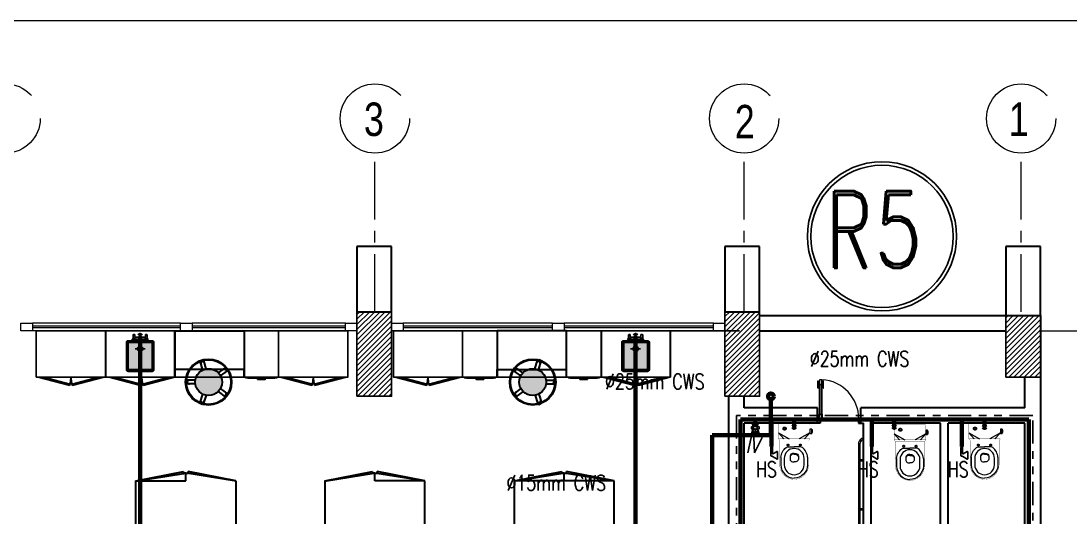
# Model space of a CAD drawing. Extents: x 800 to 995, y 398 to 804.
# Drawn here: x 902 to 915.63, y 761.91 to 768.36 of the extents above; entities that cross this region are included whole.
import ezdxf

# ---------------------------------------------------------------- set-up
doc = ezdxf.new("R2010")
doc.units = 0
doc.header["$MEASUREMENT"] = 0
for name, pattern in [('ACAD_ISO02W100', [15, 12, -3]), ('CENTERX2', [4, 2.5, -0.5, 0.5, -0.5]), ('DASHED', [19.05, 12.7, -6.35]), ('DASHED2', [0.375, 0.25, -0.125]), ('PHANTOM-Z', [12.75, 6, -1.35, 1.35, -1.35, 1.35, -1.35])]:
    doc.linetypes.add(name, pattern=pattern)
doc.layers.get('0').update_dxf_attribs({"color": 252, "linetype": 'CONTINUOUS', "lineweight": 30})
for name, color, linetype in [('-FUR', 252, 'CONTINUOUS'), ('P-H-WATER', 12, 'PHANTOM-Z'), ('PLUM', 2, 'CONTINUOUS'), ('SAN', 2, 'CONTINUOUS')]:
    doc.layers.add(name, color=color, linetype=linetype)
for name, color, linetype, lineweight in [('axis', 1, 'CENTERX2', 5), ('Column', 6, 'CONTINUOUS', 25), ('DOOR', 30, 'CONTINUOUS', 9), ('elev', 90, 'CONTINUOUS', 9), ('Furn', 183, 'CONTINUOUS', 9), ('hatch', 252, 'CONTINUOUS', 9), ('P-C-WATER', 5, 'CONTINUOUS', 70), ('P-TEXT', 1, 'CONTINUOUS', 25), ('txt in circle', 11, 'CONTINUOUS', 13), ('UG-BORDER', 20, 'CONTINUOUS', 80), ('Wall', 252, 'CONTINUOUS', 30), ('WINDOW', 252, 'CONTINUOUS', 5)]:
    doc.layers.add(name, color=color, linetype=linetype, lineweight=lineweight)
doc.styles.add('ROMANC', font='romand.shx')
doc.styles.add('ROMANS', font='italic8.shx')
doc.styles.add('SOSA2', font='SOSA.shx', dxfattribs={"width": 0.8})

# ---------------------------------------------------------------- blocks, each defined once
blk = doc.blocks.new('MP-GF-TOILET LAYOUT-WATER$0$wt_BPH00')
at = {"layer": 'PLUM'}
blk.add_lwpolyline([(0, -0.27), (0, -2.29, -1), (-0.45, -2.29), (-0.45, -0.7, 0.57735), (-0.58, -0.62), (-1.66, -1.24, -0.57735), (-1.8, -1.16), (-1.8, 0.62, -0.57735), (-1.66, 0.7), (-0.47, 0.01, 0.131652), (-0.43, 0), (-0.27, 0, -0.414214)], format="xyb", close=True, dxfattribs=at)
blk = doc.blocks.new('YY5Y5')
at = {"layer": 'SAN', "color": 1}
for p, q in [((433.8, 542), (433.8, 538.6)), ((435.7, 542.4), (434.2, 542.4)), ((435.7, 540.6), (435.7, 542.4)), ((447.2, 542.4), (447.2, 540.6)), ((448.7, 542.4), (447.2, 542.4)), ((449.1, 538.6), (449.1, 542)), ((434.2, 537.6), (433.7, 538)), ((434.2, 536.1), (433.7, 535.7)), ((435.6, 537.6), (436, 538)), ((435.6, 536.1), (436, 535.7)), ((446.2, 539.6), (436.7, 539.6)), ((436.7, 537.6), (438.2, 537.6)), ((440.5, 535.4), (440.5, 528.7)), ((442.4, 528.7), (442.4, 535.4)), ((443, 539.6), (446.2, 539.6)), ((444.7, 537.6), (446.2, 537.6)), ((447.3, 537.6), (446.9, 538)), ((447.3, 536.1), (446.9, 535.7)), ((448.7, 537.6), (449.2, 538)), ((448.7, 536.1), (449.2, 535.7)), ((440.9, 528.4), (442, 528.4))]:
    blk.add_line(p, q, dxfattribs=at)
at = {"layer": 'SAN', "color": 1, "linetype": 'Continuous'}
blk.add_line((439.2, 539.6), (439.9, 539.6), dxfattribs=at)
at = {"layer": 'SAN', "color": 2, "linetype": 'DASHED'}
for points in [[(441.4, 532.4), (441.4, 521.6)], [(436.1, 527), (446.8, 527)]]:
    blk.add_lwpolyline(points, dxfattribs=at)
at = {"layer": 'SAN', "color": 1}
for centre, radius in [((434.9, 536.9), 2), ((434.9, 536.9), 1), ((434.9, 536.9), 0.8), ((448, 536.9), 2), ((448, 536.9), 1), ((448, 536.9), 0.8)]:
    blk.add_circle(centre, radius, dxfattribs=at)
for centre, radius, start, end in [((434.2, 542), 0.375, 90, 180), ((448.7, 542), 0.375, 0, 90), ((436.7, 540.6), 1, 180, 270), ((438.2, 535.4), 2.25, 0, 90), ((441.4, 527), 2.86, 109.4319, 70.5681), ((444.7, 535.4), 2.25, 90, 180), ((446.2, 540.6), 1, 270, 0), ((441.4, 527), 2.08, 117.2765, 62.7235), ((440.9, 528.7), 0.375, 180, 270), ((442, 528.7), 0.375, 270, 360)]:
    blk.add_arc(centre, radius, start, end, dxfattribs=at)
blk = doc.blocks.new('fd')
at = {"layer": '-FUR'}
h = blk.add_hatch(color=254, dxfattribs=at)
h.paths.add_polyline_path([(1322.664, 576.699), (1322.354, 576.699), (1322.354, 577.059), (1322.664, 577.059)], flags=16)
edge = h.paths.add_edge_path()
edge.add_line((1322.664, 576.679), (1322.354, 576.679))
edge.add_arc((1322.354, 576.699), 0.02, 180, 270, ccw=False)
edge.add_line((1322.334, 576.699), (1322.334, 577.059))
edge.add_arc((1322.354, 577.059), 0.02, 90, 180, ccw=False)
edge.add_line((1322.354, 577.079), (1322.664, 577.079))
edge.add_arc((1322.664, 577.059), 0.02, 0, 90, ccw=False)
edge.add_line((1322.684, 577.059), (1322.684, 576.699))
edge.add_arc((1322.664, 576.699), 0.02, -90, 0, ccw=False)
blk.add_hatch(color=253, dxfattribs=at).paths.add_polyline_path([(1322.664, 577.059), (1322.664, 576.699), (1322.354, 576.699), (1322.354, 577.059)])
h = blk.add_hatch(color=251, dxfattribs=at)
h.paths.add_polyline_path([(1322.634, 577.029), (1322.664, 577.059), (1322.664, 576.699), (1322.634, 576.729)])
h.paths.add_polyline_path([(1322.634, 576.729), (1322.664, 576.699), (1322.354, 576.699), (1322.384, 576.729)])
h = blk.add_hatch(color=252, dxfattribs=at)
h.paths.add_polyline_path([(1322.384, 577.029), (1322.354, 577.059), (1322.664, 577.059), (1322.634, 577.029)])
h.paths.add_polyline_path([(1322.384, 576.729), (1322.354, 576.699), (1322.354, 577.059), (1322.384, 577.029)])
for p, q in [((1322.478, 577.206), (1322.06, 577.206)), ((1322.478, 577.206), (1322.96, 577.206)), ((1322.06, 576.606), (1322.51, 576.606)), ((1322.96, 576.606), (1322.51, 576.606))]:
    blk.add_line(p, q, dxfattribs=at)
at = {"layer": '-FUR', "linetype": 'ACAD_ISO02W100'}
for p, q in [((1322.06, 577.206), (1322.51, 577.206)), ((1322.96, 577.206), (1322.51, 577.206)), ((1322.1, 576.606), (1322.513, 576.495)), ((1322.177, 576.606), (1322.518, 576.514)), ((1322.518, 576.514), (1322.513, 576.495)), ((1322.882, 576.606), (1322.541, 576.514)), ((1322.541, 576.514), (1322.546, 576.495)), ((1322.96, 576.606), (1322.546, 576.495))]:
    blk.add_line(p, q, dxfattribs=at)
for centre, start, end in [((1324.045, 576.373), 171.2611, 174.7069), ((1321.014, 576.373), 5.2931, 8.7389)]:
    blk.add_arc(centre, 1.533, start, end, dxfattribs=at)
for p, q in [((1322.06, 577.206), (1322.06, 576.606)), ((1322.96, 577.206), (1322.96, 576.606))]:
    blk.add_line(p, q)
blk.add_lwpolyline([(1322.664, 576.679), (1322.354, 576.679, -0.414214), (1322.334, 576.699), (1322.334, 577.059, -0.414214), (1322.354, 577.079), (1322.664, 577.079, -0.414214), (1322.684, 577.059), (1322.684, 576.699, -0.414214)], format="xyb", close=True)
blk.add_lwpolyline([(1322.664, 576.679), (1322.354, 576.679, -0.414214), (1322.334, 576.699), (1322.334, 577.059, -0.414214), (1322.354, 577.079), (1322.664, 577.079, -0.414214), (1322.684, 577.059), (1322.684, 576.699, -0.414214)], format="xyb", close=True)
blk.add_lwpolyline([(1322.664, 576.699), (1322.354, 576.699), (1322.354, 577.059), (1322.664, 577.059)], close=True)
at = {"extrusion": (0, 0, -1), "xscale": 0.0121000000000322, "yscale": 0.0121000000000322, "zscale": -0.0121}
blk.add_blockref('YY5Y5', (-1327.85, 570.595), dxfattribs=at)
blk = doc.blocks.new('juy')
blk.add_line((1322.96, 577.206), (1322.96, 576.606))
blk.add_blockref('fd', (0, 0))

msp = doc.modelspace()

# ---------------------------------------------------------------- hatches: boundary and pattern name
h = msp.add_hatch(color=256)
h.set_gradient(color1=(132, 132, 132), name='SPHERICAL')
h.paths.add_polyline_path([(904.435, 763.841, -1), (904.435, 763.491, -1)])
h = msp.add_hatch(color=256)
h.set_gradient(color1=(132, 132, 132), name='SPHERICAL')
h.paths.add_polyline_path([(908.648, 763.841, 1), (908.648, 763.491, 1)])
at = {"layer": 'hatch'}
h = msp.add_hatch(dxfattribs=at)
h.set_pattern_fill('ANSI31', color=252, scale=0.015, style=0)
h.set_pattern_definition([(45, (1098.571167, 426.15943), (-0.0336759605, 0.0336759605), [])])
h.paths.add_polyline_path([(906.364, 763.482), (906.814, 763.482), (906.814, 764.582), (906.364, 764.582)])
h = msp.add_hatch(dxfattribs=at)
h.set_pattern_fill('ANSI31', color=252, scale=0.015, style=0)
h.set_pattern_definition([(45, (1093.753867, 426.159463), (-0.0336759605, 0.0336759605), [])])
h.paths.add_polyline_path([(911.147, 763.482), (911.597, 763.482), (911.597, 764.582), (911.147, 764.582)])
h = msp.add_hatch(dxfattribs=at)
h.set_pattern_fill('ANSI31', color=252, scale=0.015, style=0)
h.set_pattern_definition([(45, (1107.003853, 426.10943), (-0.0336759605, 0.0336759605), [])])
h.paths.add_polyline_path([(914.797, 763.732), (915.247, 763.732), (915.247, 764.532), (914.797, 764.532)])

# ---------------------------------------------------------------- linework, layer by layer
at = {"layer": '-FUR', "linetype": 'ACAD_ISO02W100'}
for p, q in [((902.196, 764.332), (903.096, 764.332)), ((904.896, 764.332), (905.346, 764.332)), ((906.246, 764.332), (905.346, 764.332)), ((906.837, 764.332), (907.737, 764.332)), ((908.187, 764.332), (907.737, 764.332)), ((909.537, 764.332), (909.087, 764.332)), ((909.537, 764.332), (910.437, 764.332)), ((910.437, 764.332), (911.337, 764.332)), ((902.216, 763.732), (902.63, 763.621)), ((902.294, 763.732), (902.635, 763.64)), ((902.999, 763.732), (902.657, 763.64)), ((903.076, 763.732), (902.663, 763.621)), ((903.996, 763.732), (904.896, 763.732)), ((905.366, 763.732), (905.78, 763.621)), ((905.444, 763.732), (905.785, 763.64)), ((906.149, 763.732), (905.807, 763.64)), ((906.226, 763.732), (905.813, 763.621)), ((906.857, 763.732), (907.27, 763.621)), ((906.934, 763.732), (907.275, 763.64)), ((907.639, 763.732), (907.298, 763.64)), ((907.717, 763.732), (907.303, 763.621)), ((909.087, 763.732), (908.187, 763.732)), ((909.557, 763.732), (909.97, 763.621)), ((909.634, 763.732), (909.975, 763.64)), ((910.339, 763.732), (909.998, 763.64)), ((910.417, 763.732), (910.003, 763.621)), ((902.635, 763.64), (902.63, 763.621)), ((902.657, 763.64), (902.663, 763.621)), ((905.785, 763.64), (905.78, 763.621)), ((905.807, 763.64), (905.813, 763.621)), ((907.275, 763.64), (907.27, 763.621)), ((907.298, 763.64), (907.303, 763.621)), ((909.975, 763.64), (909.97, 763.621)), ((909.998, 763.64), (910.003, 763.621))]:
    msp.add_line(p, q, dxfattribs=at)
at = {"layer": '-FUR'}
for p, q in [((904.916, 763.722), (905.326, 763.722)), ((908.167, 763.722), (907.757, 763.722)), ((909.517, 763.722), (909.107, 763.722)), ((904.946, 763.717), (905.296, 763.717)), ((908.137, 763.717), (907.787, 763.717)), ((909.487, 763.717), (909.137, 763.717))]:
    msp.add_line(p, q, dxfattribs=at)
for points in [[(902.196, 764.332), (903.096, 764.332), (903.096, 763.732), (902.196, 763.732)], [(904.896, 763.732), (905.346, 763.732), (905.346, 764.332), (904.896, 764.332)], [(906.246, 764.332), (905.346, 764.332), (905.346, 763.732), (906.246, 763.732)], [(906.837, 764.332), (907.737, 764.332), (907.737, 763.732), (906.837, 763.732)], [(908.187, 763.732), (907.737, 763.732), (907.737, 764.332), (908.187, 764.332)], [(909.537, 763.732), (909.087, 763.732), (909.087, 764.332), (909.537, 764.332)], [(909.537, 764.332), (910.437, 764.332), (910.437, 763.732), (909.537, 763.732)]]:
    msp.add_lwpolyline(points, close=True, dxfattribs=at)
at = {"layer": '-FUR', "color": 1}
for points in [[(905.071, 763.702), (905.171, 763.702), (905.171, 763.712), (905.071, 763.712)], [(908.012, 763.702), (907.912, 763.702), (907.912, 763.712), (908.012, 763.712)], [(909.362, 763.702), (909.262, 763.702), (909.262, 763.712), (909.362, 763.712)]]:
    msp.add_lwpolyline(points, close=True, dxfattribs=at)
at = {"layer": '-FUR', "linetype": 'ACAD_ISO02W100'}
for centre, start, end in [((904.162, 763.499), 171.2611, 174.7069), ((901.131, 763.499), 5.2931, 8.7389), ((907.312, 763.499), 171.2611, 174.7069), ((904.281, 763.499), 5.2931, 8.7389), ((908.802, 763.499), 171.2611, 174.7069), ((905.771, 763.499), 5.2931, 8.7389), ((911.502, 763.499), 171.2611, 174.7069), ((908.471, 763.499), 5.2931, 8.7389)]:
    msp.add_arc(centre, 1.533, start, end, dxfattribs=at)
for p, q in [((903.996, 763.732), (903.996, 764.332)), ((903.996, 764.332), (904.896, 764.332)), ((904.896, 764.332), (904.896, 763.732)), ((909.087, 764.332), (908.187, 764.332)), ((908.187, 764.332), (908.187, 763.732)), ((909.087, 763.732), (909.087, 764.332)), ((904.361, 763.824), (904.325, 763.934)), ((904.331, 763.946), (904.357, 763.955)), ((904.406, 763.838), (904.372, 763.946)), ((908.677, 763.838), (908.711, 763.946)), ((908.722, 763.824), (908.758, 763.934)), ((908.752, 763.946), (908.726, 763.955)), ((904.896, 763.832), (903.996, 763.832)), ((904.563, 763.785), (904.656, 763.854)), ((904.59, 763.747), (904.682, 763.813)), ((904.67, 763.851), (904.686, 763.829)), ((904.896, 763.732), (904.896, 763.832)), ((908.187, 763.732), (908.187, 763.832)), ((908.187, 763.832), (909.087, 763.832)), ((908.413, 763.851), (908.397, 763.829)), ((908.493, 763.747), (908.401, 763.813)), ((908.52, 763.785), (908.427, 763.854)), ((904.136, 763.653), (904.136, 763.681)), ((904.262, 763.644), (904.146, 763.643)), ((904.262, 763.691), (904.149, 763.692)), ((908.821, 763.691), (908.934, 763.692)), ((908.821, 763.644), (908.937, 763.643)), ((908.947, 763.653), (908.947, 763.681)), ((904.357, 763.509), (904.322, 763.401)), ((904.402, 763.494), (904.367, 763.384)), ((904.56, 763.543), (904.652, 763.476)), ((904.588, 763.581), (904.682, 763.514)), ((904.684, 763.5), (904.668, 763.478)), ((908.399, 763.5), (908.415, 763.478)), ((908.494, 763.581), (908.401, 763.514)), ((908.523, 763.543), (908.431, 763.476)), ((908.681, 763.494), (908.716, 763.384)), ((908.726, 763.509), (908.761, 763.401)), ((904.354, 763.377), (904.328, 763.386)), ((908.729, 763.377), (908.755, 763.386)), ((903.488, 762.382), (904.108, 762.502)), ((904.108, 762.482), (904.108, 762.502)), ((904.168, 762.482), (904.168, 762.502)), ((904.788, 762.382), (904.168, 762.502)), ((905.947, 762.382), (906.567, 762.502)), ((906.567, 762.482), (906.567, 762.502)), ((906.627, 762.482), (906.627, 762.502)), ((907.247, 762.382), (906.627, 762.502)), ((908.406, 762.382), (909.026, 762.502)), ((909.026, 762.482), (909.026, 762.502)), ((909.086, 762.482), (909.086, 762.502)), ((909.706, 762.382), (909.086, 762.502)), ((903.488, 761.782), (903.488, 762.382)), ((903.488, 762.382), (904.138, 762.382)), ((903.488, 762.382), (903.508, 762.382)), ((903.508, 762.382), (904.138, 762.482)), ((904.138, 762.482), (904.108, 762.482)), ((904.138, 762.382), (904.138, 762.482)), ((904.138, 762.482), (904.168, 762.482)), ((904.768, 762.382), (904.153, 762.482)), ((904.788, 762.382), (904.768, 762.382)), ((904.788, 762.382), (904.788, 761.782)), ((905.947, 762.382), (905.947, 761.782)), ((905.947, 762.382), (905.967, 762.382)), ((905.967, 762.382), (906.582, 762.482)), ((906.597, 762.482), (906.567, 762.482)), ((906.597, 762.382), (906.597, 762.482)), ((906.597, 762.482), (906.627, 762.482)), ((907.227, 762.382), (906.597, 762.482)), ((907.247, 762.382), (906.597, 762.382)), ((907.247, 762.382), (907.227, 762.382)), ((907.247, 761.782), (907.247, 762.382)), ((909.706, 762.382), (908.406, 762.382)), ((908.406, 762.382), (908.406, 761.782)), ((908.406, 762.382), (908.426, 762.382)), ((908.426, 762.382), (909.041, 762.482)), ((909.056, 762.482), (909.026, 762.482)), ((909.056, 762.382), (909.056, 762.482)), ((909.056, 762.482), (909.086, 762.482)), ((909.686, 762.382), (909.056, 762.482)), ((909.706, 762.382), (909.056, 762.382)), ((909.706, 762.382), (909.686, 762.382)), ((909.706, 761.782), (909.706, 762.382))]:
    msp.add_line(p, q)
for centre, radius in [((904.435, 763.666), 0.299), ((904.435, 763.666), 0.29), ((908.648, 763.666), 0.299), ((908.648, 763.666), 0.29), ((904.435, 763.666), 0.175), ((908.648, 763.666), 0.175)]:
    msp.add_circle(centre, radius)
for centre, radius, start, end in [((904.334, 763.937), 0.01, 107.7911, 197.7911), ((904.36, 763.908), 0.025, 40.9349, 209.1752), ((904.359, 763.942), 0.0131, 19.654, 97.7204), ((908.723, 763.908), 0.025, 330.8248, 139.0651), ((908.724, 763.942), 0.0131, 82.2796, 160.346), ((908.749, 763.937), 0.01, 342.2089, 72.2089), ((904.642, 763.812), 0.025, 328.9349, 137.1752), ((904.662, 763.845), 0.01, 35.7911, 125.7911), ((904.674, 763.823), 0.0131, 307.654, 25.7204), ((908.409, 763.823), 0.0131, 154.2796, 232.346), ((908.421, 763.845), 0.01, 54.2089, 144.2089), ((908.441, 763.812), 0.025, 42.8248, 211.0651), ((904.149, 763.679), 0.0131, 91.654, 169.7204), ((904.146, 763.653), 0.01, 179.7911, 269.7911), ((904.182, 763.669), 0.025, 112.9349, 281.1752), ((908.901, 763.669), 0.025, 258.8248, 67.0651), ((908.934, 763.679), 0.0131, 10.2796, 88.346), ((908.937, 763.653), 0.01, 270.2089, 0.2089), ((904.639, 763.514), 0.025, 256.9349, 65.1752), ((904.659, 763.487), 0.0131, 235.654, 313.7204), ((904.676, 763.506), 0.01, 323.7911, 53.7911), ((908.407, 763.506), 0.01, 126.2089, 216.2089), ((908.424, 763.487), 0.0131, 226.2796, 304.346), ((908.444, 763.514), 0.025, 114.8248, 283.0651), ((904.334, 763.398), 0.0131, 163.654, 241.7204), ((904.354, 763.425), 0.025, 184.9349, 353.1752), ((904.358, 763.387), 0.01, 251.7911, 341.7911), ((908.729, 763.425), 0.025, 186.8248, 355.0651), ((908.725, 763.387), 0.01, 198.2089, 288.2089), ((908.748, 763.398), 0.0131, 298.2796, 16.346)]:
    msp.add_arc(centre, radius, start, end)
at = {"layer": 'axis', "color": 0, "ltscale": 0.3}
for p, q in [((906.597, 764.582), (906.597, 766.645)), ((911.397, 764.582), (911.397, 766.645)), ((914.997, 764.582), (914.997, 766.645)), ((915.247, 764.332), (918.468, 764.332))]:
    msp.add_line(p, q, dxfattribs=at)
at = {"layer": 'axis', "color": 0}
for centre in [(901.797, 767.095), (906.597, 767.095), (911.397, 767.095), (914.997, 767.095)]:
    msp.add_circle(centre, 0.45, dxfattribs=at)
at = {"layer": 'Column', "color": 252}
for points in [[(906.364, 763.482), (906.814, 763.482), (906.814, 764.582), (906.364, 764.582)], [(911.147, 763.482), (911.597, 763.482), (911.597, 764.582), (911.147, 764.582)], [(914.797, 763.732), (915.247, 763.732), (915.247, 764.532), (914.797, 764.532)]]:
    msp.add_lwpolyline(points, close=True, dxfattribs=at)
at = {"layer": 'DOOR', "color": 252}
for p, q in [((912.356, 763.589), (912.356, 763.685)), ((912.356, 763.685), (912.361, 763.685)), ((912.361, 763.589), (912.356, 763.589)), ((912.361, 763.685), (912.361, 763.589)), ((912.361, 763.664), (912.361, 763.675)), ((912.367, 763.675), (912.364, 763.675)), ((912.364, 763.675), (912.364, 763.664)), ((912.364, 763.675), (912.364, 763.664)), ((912.364, 763.664), (912.367, 763.664)), ((912.367, 763.66), (912.367, 763.679)), ((912.367, 763.679), (912.37, 763.679)), ((912.367, 763.664), (912.367, 763.675)), ((912.37, 763.66), (912.367, 763.66)), ((912.37, 763.654), (912.37, 763.685)), ((912.37, 763.685), (912.377, 763.685)), ((912.377, 763.654), (912.37, 763.654)), ((912.376, 763.247), (912.376, 763.639)), ((912.408, 763.698), (912.377, 763.698)), ((912.377, 763.698), (912.377, 763.642)), ((912.377, 763.642), (912.379, 763.642)), ((912.379, 763.642), (912.379, 763.636)), ((912.379, 763.641), (912.379, 763.636)), ((912.379, 763.639), (912.379, 763.247)), ((912.379, 763.636), (912.405, 763.636)), ((912.405, 763.636), (912.405, 763.642)), ((912.405, 763.642), (912.408, 763.642)), ((912.405, 763.641), (912.405, 763.636)), ((912.405, 763.639), (912.405, 763.247)), ((912.408, 763.642), (912.408, 763.698)), ((912.414, 763.685), (912.408, 763.685)), ((912.408, 763.654), (912.414, 763.654)), ((912.408, 763.247), (912.408, 763.639)), ((912.414, 763.654), (912.414, 763.685)), ((912.417, 763.679), (912.414, 763.679)), ((912.414, 763.66), (912.417, 763.66)), ((912.417, 763.66), (912.417, 763.679)), ((912.417, 763.675), (912.421, 763.675)), ((912.417, 763.664), (912.417, 763.675)), ((912.421, 763.664), (912.417, 763.664)), ((912.421, 763.675), (912.421, 763.664)), ((912.421, 763.675), (912.421, 763.664)), ((912.428, 763.685), (912.424, 763.685)), ((912.424, 763.685), (912.424, 763.589)), ((912.424, 763.664), (912.424, 763.675)), ((912.424, 763.589), (912.428, 763.589)), ((912.428, 763.589), (912.428, 763.685))]:
    msp.add_line(p, q, dxfattribs=at)
for centre, radius, start, end in [((912.362, 763.675), 0.00148, 0, 180), ((912.362, 763.664), 0.00148, 180, 0), ((912.379, 763.639), 0.00278, 90, 270), ((912.405, 763.639), 0.00278, 270, 90), ((912.376, 763.188), 0.511, 360, 86.3977), ((912.422, 763.675), 0.00148, 0, 180), ((912.422, 763.664), 0.00148, 180, 0)]:
    msp.add_arc(centre, radius, start, end, dxfattribs=at)
at = {"layer": 'elev', "color": 252, "linetype": 'Continuous'}
for p, q in [((901.997, 764.432), (902.147, 764.432)), ((901.997, 764.332), (901.997, 764.432)), ((902.147, 764.432), (902.147, 764.332)), ((904.072, 764.432), (904.222, 764.432)), ((904.072, 764.332), (904.072, 764.432)), ((904.222, 764.432), (904.222, 764.332)), ((906.214, 764.432), (906.364, 764.432)), ((906.214, 764.332), (906.214, 764.432)), ((906.364, 764.432), (906.364, 764.332)), ((906.814, 764.432), (906.964, 764.432)), ((906.814, 764.332), (906.814, 764.432)), ((906.964, 764.432), (906.964, 764.332)), ((908.905, 764.432), (909.055, 764.432)), ((908.905, 764.332), (908.905, 764.432)), ((909.055, 764.432), (909.055, 764.332)), ((910.997, 764.432), (911.147, 764.432)), ((910.997, 764.332), (910.997, 764.432)), ((911.147, 764.432), (911.147, 764.332)), ((902.147, 764.332), (901.997, 764.332)), ((904.222, 764.332), (904.072, 764.332)), ((906.364, 764.332), (906.214, 764.332)), ((906.964, 764.332), (906.814, 764.332)), ((909.055, 764.332), (908.905, 764.332)), ((911.147, 764.332), (910.997, 764.332))]:
    msp.add_line(p, q, dxfattribs=at)
at = {"layer": 'Furn', "color": 252}
for p, q in [((912.882, 762.875), (912.882, 761.79)), ((912.902, 762.872), (912.902, 761.792)), ((912.902, 762.661), (912.947, 762.661)), ((912.902, 762.641), (912.947, 762.641)), ((912.902, 762.023), (912.947, 762.023)), ((912.902, 762.003), (912.947, 762.003))]:
    msp.add_line(p, q, dxfattribs=at)
at = {"layer": 'Furn', "const_width": 0.00322}
for points in [[(912.047, 762.909), (911.859, 762.909), (911.842, 762.929), (911.842, 763.116, -0.463455), (911.86, 763.132), (912.047, 763.132)], [(912.047, 762.909), (912.235, 762.909), (912.252, 762.929), (912.252, 763.116, 0.463455), (912.234, 763.132), (912.047, 763.132)], [(913.552, 762.893), (913.364, 762.893), (913.347, 762.914), (913.347, 763.101, -0.463455), (913.365, 763.116), (913.552, 763.116)], [(913.552, 762.893), (913.74, 762.893), (913.757, 762.914), (913.757, 763.101, 0.463455), (913.739, 763.116), (913.552, 763.116)], [(914.522, 762.909), (914.334, 762.909), (914.317, 762.929), (914.317, 763.116, -0.463455), (914.335, 763.132), (914.522, 763.132)], [(914.522, 762.909), (914.71, 762.909), (914.727, 762.929), (914.727, 763.116, 0.463455), (914.709, 763.132), (914.522, 763.132)], [(911.859, 762.909), (911.859, 762.59, 0.40227), (912.047, 762.401)], [(912.235, 762.909), (912.235, 762.59, -0.40227), (912.047, 762.401)], [(914.334, 762.909), (914.334, 762.59, 0.40227), (914.522, 762.401)], [(914.71, 762.909), (914.71, 762.59, -0.40227), (914.522, 762.401)], [(913.364, 762.893), (913.364, 762.574, 0.40227), (913.552, 762.386)], [(913.74, 762.893), (913.74, 762.574, -0.40227), (913.552, 762.386)]]:
    msp.add_lwpolyline(points, format="xyb", dxfattribs=at)
at = {"layer": 'Furn'}
for points in [[(912.252, 763.056), (912.252, 762.999), (912.276, 762.999), (912.276, 763.056)], [(912.276, 763.045), (912.276, 763.009), (912.284, 763.009), (912.284, 763.045)], [(913.757, 763.041), (913.757, 762.984), (913.781, 762.984), (913.781, 763.041)], [(914.727, 763.056), (914.727, 762.999), (914.751, 762.999), (914.751, 763.056)], [(914.751, 763.045), (914.751, 763.009), (914.759, 763.009), (914.759, 763.045)], [(913.781, 763.03), (913.781, 762.994), (913.789, 762.994), (913.789, 763.03)]]:
    msp.add_lwpolyline(points, close=True, dxfattribs=at)
at = {"layer": 'Furn', "const_width": 0.00322}
for points in [[(911.842, 762.929), (912.047, 762.929)], [(912.252, 762.929), (912.047, 762.929)], [(913.347, 762.914), (913.552, 762.914)], [(913.757, 762.914), (913.552, 762.914)], [(914.317, 762.929), (914.522, 762.929)], [(914.727, 762.929), (914.522, 762.929)]]:
    msp.add_lwpolyline(points, dxfattribs=at)
at = {"layer": 'Furn'}
for points in [[(911.911, 762.929), (911.842, 763.007), (911.981, 762.929)], [(912.182, 762.929), (912.252, 763.007), (912.113, 762.929)], [(913.416, 762.914), (913.347, 762.992), (913.486, 762.914)], [(913.688, 762.914), (913.757, 762.992), (913.618, 762.914)], [(914.386, 762.929), (914.317, 763.007), (914.456, 762.929)], [(914.657, 762.929), (914.727, 763.007), (914.588, 762.929)], [(911.992, 762.683), (911.992, 762.683)], [(912.101, 762.683), (912.102, 762.683)], [(913.497, 762.667), (913.497, 762.667)], [(913.607, 762.667), (913.607, 762.667)], [(914.467, 762.683), (914.467, 762.683)], [(914.576, 762.683), (914.577, 762.683)]]:
    msp.add_lwpolyline(points, dxfattribs=at)
for points in [[(911.873, 762.689, -0.198896), (911.941, 762.816, -0.197766), (911.961, 762.823), (912.047, 762.823)], [(912.221, 762.689, 0.198896), (912.153, 762.816, 0.197766), (912.132, 762.823), (912.047, 762.823)], [(913.378, 762.674, -0.198896), (913.446, 762.8, -0.197766), (913.466, 762.807), (913.552, 762.807)], [(913.726, 762.674, 0.198896), (913.658, 762.8, 0.197766), (913.637, 762.807), (913.552, 762.807)], [(914.348, 762.689, -0.198896), (914.416, 762.816, -0.197766), (914.436, 762.823), (914.522, 762.823)], [(914.696, 762.689, 0.198896), (914.628, 762.816, 0.197766), (914.607, 762.823), (914.522, 762.823)], [(911.873, 762.689), (911.873, 762.59, 0.402045), (912.047, 762.415)], [(912.047, 762.739), (912.026, 762.739, 0.300542), (911.993, 762.706), (911.993, 762.664, 0.297055), (912.023, 762.631), (912.047, 762.631)], [(912.047, 762.727), (912.027, 762.727, 0.279178), (911.993, 762.698, 1.386683)], [(912.221, 762.689), (912.221, 762.59, -0.402045), (912.046, 762.415)], [(912.047, 762.739), (912.068, 762.739, -0.300542), (912.101, 762.706), (912.101, 762.664, -0.297055), (912.07, 762.631), (912.047, 762.631)], [(912.047, 762.727), (912.067, 762.727, -0.279178), (912.101, 762.698, -1.386683)], [(913.378, 762.674), (913.378, 762.574, 0.402045), (913.552, 762.4)], [(913.552, 762.724), (913.531, 762.724, 0.300542), (913.498, 762.691), (913.498, 762.648, 0.297055), (913.528, 762.616), (913.552, 762.616)], [(913.552, 762.712), (913.532, 762.712, 0.279178), (913.498, 762.683, 1.386683)], [(913.552, 762.724), (913.573, 762.724, -0.300542), (913.606, 762.691), (913.606, 762.648, -0.297055), (913.575, 762.616), (913.552, 762.616)], [(913.552, 762.712), (913.572, 762.712, -0.279178), (913.606, 762.683, -1.386683)], [(913.726, 762.674), (913.726, 762.574, -0.402045), (913.552, 762.4)], [(914.348, 762.689), (914.348, 762.59, 0.402045), (914.522, 762.415)], [(914.522, 762.739), (914.501, 762.739, 0.300542), (914.468, 762.706), (914.468, 762.664, 0.297055), (914.498, 762.631), (914.522, 762.631)], [(914.522, 762.727), (914.502, 762.727, 0.279178), (914.468, 762.698, 1.386683)], [(914.696, 762.689), (914.696, 762.59, -0.402045), (914.521, 762.415)], [(914.522, 762.739), (914.543, 762.739, -0.300542), (914.576, 762.706), (914.576, 762.664, -0.297055), (914.545, 762.631), (914.522, 762.631)], [(914.522, 762.727), (914.542, 762.727, -0.279178), (914.576, 762.698, -1.386683)]]:
    msp.add_lwpolyline(points, format="xyb", dxfattribs=at)
for points in [[(911.918, 762.674), (911.918, 762.591, 1), (912.176, 762.591), (912.176, 762.674, 1)], [(913.423, 762.658), (913.423, 762.575, 1), (913.681, 762.575), (913.681, 762.658, 1)], [(914.393, 762.674), (914.393, 762.591, 1), (914.651, 762.591), (914.651, 762.674, 1)]]:
    msp.add_lwpolyline(points, format="xyb", close=True, dxfattribs=at)
at = {"layer": 'Furn', "linetype": 'DASHED2'}
for centre, radius in [((911.922, 763.062), 0.0196), ((911.922, 763.062), 0.0124), ((913.427, 763.046), 0.0196), ((913.427, 763.046), 0.0124), ((914.397, 763.062), 0.0196), ((914.397, 763.062), 0.0124), ((911.966, 762.848), 0.0113), ((912.127, 762.848), 0.0113), ((913.471, 762.833), 0.0113), ((913.632, 762.833), 0.0113), ((914.441, 762.848), 0.0113), ((914.602, 762.848), 0.0113)]:
    msp.add_circle(centre, radius, dxfattribs=at)
at = {"layer": 'Furn', "color": 252}
for radius, start, end in [(0.091, 105.1802, 166.752), (0.071, 109.6122, 164.9915)]:
    msp.add_arc((912.971, 762.854), radius, start, end, dxfattribs=at)
at = {"layer": 'P-C-WATER', "linetype": 'Continuous'}
for p, q in [((903.545, 764.257, -0.1), (903.545, 759.937, -0.1)), ((909.986, 764.257, -0.1), (909.986, 759.937, -0.1)), ((911.745, 763.443), (911.745, 762.978)), ((911.745, 763.443), (911.745, 763.182)), ((915.097, 763.182), (911.347, 763.182)), ((911.347, 763.182), (911.347, 757.43)), ((911.541, 763.132), (911.541, 763.182)), ((911.541, 763.132), (911.541, 763.182)), ((915.097, 757.122), (915.097, 763.182)), ((911.745, 762.978), (910.982, 762.978)), ((910.982, 762.978), (910.982, 747.027))]:
    msp.add_line(p, q, dxfattribs=at)
at = {"layer": 'P-C-WATER'}
for p, q in [((911.754, 762.827, 0), (911.754, 763.182, 0)), ((912.046, 763.083, 0), (912.046, 763.182)), ((913.055, 762.827, 0), (913.055, 763.182, 0)), ((913.348, 763.083, 0), (913.348, 763.182)), ((914.226, 762.827, 0), (914.226, 763.182, 0)), ((914.522, 763.082, 0), (914.522, 763.181, 0))]:
    msp.add_line(p, q, dxfattribs=at)
at = {"layer": 'P-C-WATER', "linetype": 'Continuous'}
msp.add_circle((911.745, 763.481), 0.0375, dxfattribs=at)
at = {"layer": 'P-C-WATER', "linetype": 'ByBlock'}
for centre, start, end in [((903.545, 764.269), 0, 180), ((903.545, 764.269), 180, 0), ((909.986, 764.269), 0, 180), ((909.986, 764.269), 180, 0), ((912.046, 763.083, 0), 0, 180), ((912.046, 763.083, 0), 180, 0), ((913.348, 763.083, 0), 0, 180), ((913.348, 763.083, 0), 180, 0), ((914.522, 763.082, 0), 0, 180), ((914.522, 763.082, 0), 180, 0)]:
    msp.add_arc(centre, 0.0125, start, end, dxfattribs=at)
at = {"layer": 'P-H-WATER', "ltscale": 0.05}
for p, q in [((915.147, 763.232), (911.297, 763.232)), ((911.297, 763.232), (911.297, 757.285)), ((915.147, 757.267), (915.147, 763.232))]:
    msp.add_line(p, q, dxfattribs=at)
at = {"layer": 'P-TEXT', "color": 41}
for radius in [0.97, 0.925]:
    msp.add_circle((913.188, 765.562), radius, dxfattribs=at)
at = {"layer": 'PLUM'}
for p, q in [((911.49, 763.06), (911.49, 763.085)), ((911.49, 763.06), (911.49, 763.085)), ((911.497, 763.132), (911.497, 763.122)), ((911.497, 763.132), (911.585, 763.132)), ((911.497, 763.132), (911.497, 763.122)), ((911.497, 763.132), (911.585, 763.132)), ((911.497, 763.122), (911.511, 763.109)), ((911.497, 763.122), (911.585, 763.122)), ((911.497, 763.122), (911.511, 763.109)), ((911.497, 763.122), (911.585, 763.122)), ((911.503, 763.091), (911.502, 763.091)), ((911.503, 763.091), (911.502, 763.091)), ((911.58, 763.055), (911.502, 763.055)), ((911.58, 763.055), (911.502, 763.055)), ((911.58, 763.091), (911.503, 763.091)), ((911.58, 763.091), (911.503, 763.091)), ((911.504, 763.038), (911.511, 763.051)), ((911.504, 763.038), (911.511, 763.051)), ((911.571, 763.109), (911.511, 763.109)), ((911.511, 763.109), (911.571, 763.109)), ((911.511, 763.109), (911.511, 763.091)), ((911.571, 763.109), (911.511, 763.109)), ((911.511, 763.109), (911.571, 763.109)), ((911.511, 763.109), (911.511, 763.091)), ((911.571, 763.051), (911.511, 763.051)), ((911.571, 763.051), (911.511, 763.051)), ((911.515, 763.06), (911.515, 763.085)), ((911.515, 763.06), (911.515, 763.085)), ((911.567, 763.055), (911.515, 763.055)), ((911.567, 763.055), (911.515, 763.055)), ((911.567, 763.06), (911.567, 763.085)), ((911.567, 763.06), (911.567, 763.085)), ((911.585, 763.122), (911.571, 763.109)), ((911.585, 763.122), (911.571, 763.109)), ((911.571, 763.109), (911.571, 763.091)), ((911.571, 763.109), (911.571, 763.091)), ((911.571, 763.055), (911.571, 763.051)), ((911.571, 763.055), (911.571, 763.051)), ((911.579, 763.038), (911.571, 763.051)), ((911.579, 763.038), (911.571, 763.051)), ((911.58, 763.091), (911.58, 763.091)), ((911.58, 763.091), (911.58, 763.091)), ((911.585, 763.132), (911.585, 763.122)), ((911.585, 763.132), (911.585, 763.122)), ((911.593, 763.06), (911.593, 763.085)), ((911.593, 763.06), (911.593, 763.085)), ((911.504, 763.038), (911.491, 762.99)), ((911.504, 763.038), (911.491, 762.99)), ((911.591, 762.99), (911.491, 762.99)), ((911.591, 762.99), (911.491, 762.99)), ((911.58, 762.975), (911.503, 762.975)), ((911.58, 762.975), (911.503, 762.975)), ((911.579, 763.038), (911.591, 762.99)), ((911.579, 763.038), (911.591, 762.99))]:
    msp.add_line(p, q, dxfattribs=at)
at = {"layer": 'PLUM', "extrusion": (0, 0, -1)}
for centre, major_axis, start_param, end_param in [((911.503, 763.072), (0.0131, 0.0131), -1.552637, -0.018159), ((911.503, 763.072), (0.0131, 0.0131), -1.552637, -0.018159), ((911.503, 763.074), (-0.0131, 0.0131), 3.159752, 4.69423), ((911.503, 763.074), (-0.0131, 0.0131), 3.159752, 4.69423), ((911.541, 763.024), (-0.0471, 0.0471), 0.388784, 1.182013), ((911.541, 763.024), (-0.0471, 0.0471), 0.388784, 1.182013), ((911.541, 763.122), (-0.0471, 0.0471), 3.530376, 4.323605), ((911.541, 763.122), (-0.0471, 0.0471), 3.530376, 4.323605), ((911.58, 763.072), (-0.0131, 0.0131), 0.021117, 1.549679), ((911.58, 763.072), (-0.0131, 0.0131), 0.021117, 1.549679), ((911.58, 763.074), (-0.0131, 0.0131), 3.16271, 4.691272), ((911.58, 763.074), (-0.0131, 0.0131), 3.16271, 4.691272), ((911.521, 762.99), (-0.0209, 0.0209), 5.206466, 5.500544), ((911.521, 762.99), (-0.0209, 0.0209), 5.206466, 5.500544), ((911.504, 762.99), (-0.0099, 0.0099), 4.451787, 4.876761), ((911.504, 762.99), (-0.0099, 0.0099), 4.451787, 4.876761), ((911.508, 762.997), (-0.0155, 0.0155), 4.162354, 4.451787), ((911.508, 762.997), (-0.0155, 0.0155), 4.162354, 4.451787), ((911.562, 763.012), (0.038, 0.038), 3.926991, 4.067904), ((911.562, 763.012), (0.038, 0.038), 3.926991, 4.067904), ((911.562, 763.012), (0.038, 0.038), 3.786077, 3.926991), ((911.562, 763.012), (0.038, 0.038), 3.786077, 3.926991), ((911.538, 763.015), (-0.0211, 0.0211), 5.638701, 5.827734), ((911.538, 763.015), (-0.0211, 0.0211), 5.638701, 5.827734), ((911.538, 763.009), (-0.0211, 0.0211), 5.16784, 5.356873), ((911.538, 763.009), (-0.0211, 0.0211), 5.16784, 5.356873), ((911.524, 763.02), (0.0101, 0.0101), 4.256938, 4.617852), ((911.524, 763.02), (0.0101, 0.0101), 4.256938, 4.617852), ((911.524, 763.004), (-0.0101, 0.0101), 4.806926, 5.16784), ((911.524, 763.004), (-0.0101, 0.0101), 4.806926, 5.16784), ((911.515, 763.028), (0.00179, 0.00179), 4.617852, 5.497787), ((911.515, 763.028), (0.00179, 0.00179), 4.617852, 5.497787), ((911.515, 762.996), (-0.00179, 0.00179), 3.926991, 4.806926), ((911.515, 762.996), (-0.00179, 0.00179), 3.926991, 4.806926), ((911.515, 763.028), (-0.00179, 0.00179), 0.785398, 1.665334), ((911.515, 763.028), (-0.00179, 0.00179), 0.785398, 1.665334), ((911.515, 762.996), (0.00179, 0.00179), 1.476259, 2.356194), ((911.515, 762.996), (0.00179, 0.00179), 1.476259, 2.356194), ((911.505, 763.02), (0.0101, 0.0101), 0.094537, 0.455451), ((911.505, 763.02), (0.0101, 0.0101), 0.094537, 0.455451), ((911.505, 763.004), (0.0101, 0.0101), 1.115345, 1.476259), ((911.505, 763.004), (0.0101, 0.0101), 1.115345, 1.476259), ((911.491, 763.015), (-0.0211, 0.0211), 2.026248, 2.215281), ((911.491, 763.015), (-0.0211, 0.0211), 2.026248, 2.215281), ((911.491, 763.009), (-0.0211, 0.0211), 2.497108, 2.686141), ((911.491, 763.009), (-0.0211, 0.0211), 2.497108, 2.686141), ((911.467, 763.012), (-0.038, 0.038), 2.215281, 2.356194), ((911.467, 763.012), (-0.038, 0.038), 2.215281, 2.356194), ((911.467, 763.012), (-0.038, 0.038), 2.356194, 2.497108), ((911.467, 763.012), (-0.038, 0.038), 2.356194, 2.497108), ((911.563, 763.012), (0.0234, 0.0234), 3.926991, 4.162354), ((911.563, 763.012), (0.0234, 0.0234), 3.926991, 4.162354), ((911.563, 763.012), (-0.0234, 0.0234), 5.262424, 5.497787), ((911.563, 763.012), (-0.0234, 0.0234), 5.262424, 5.497787), ((911.552, 763.015), (0.0155, 0.0155), 4.162354, 4.451787), ((911.552, 763.015), (0.0155, 0.0155), 4.162354, 4.451787), ((911.552, 763.01), (-0.0155, 0.0155), 4.972991, 5.262424), ((911.552, 763.01), (-0.0155, 0.0155), 4.972991, 5.262424), ((911.546, 763.019), (-0.0099, 0.0099), 6.022583, 6.447557), ((911.546, 763.019), (-0.0099, 0.0099), 6.022583, 6.447557), ((911.546, 763.006), (0.0099, 0.0099), 2.977221, 3.402195), ((911.546, 763.006), (0.0099, 0.0099), 2.977221, 3.402195), ((911.541, 763.025), (0.00472, 0.00472), -1.406424, -0.785398), ((911.541, 763.025), (0.00472, 0.00472), -1.406424, -0.785398), ((911.541, 763), (-0.00472, 0.00472), 3.926991, 4.548017), ((911.541, 763), (-0.00472, 0.00472), 3.926991, 4.548017), ((911.541, 763.025), (0.00472, 0.00472), -0.785398, -0.164372), ((911.541, 763.025), (0.00472, 0.00472), -0.785398, -0.164372), ((911.541, 763), (0.00472, 0.00472), 1.735168, 2.356194), ((911.541, 763), (0.00472, 0.00472), 1.735168, 2.356194), ((911.537, 763.019), (0.0099, 0.0099), -0.164372, 0.260602), ((911.537, 763.019), (0.0099, 0.0099), -0.164372, 0.260602), ((911.537, 763.006), (-0.0099, 0.0099), 2.880991, 3.305965), ((911.537, 763.006), (-0.0099, 0.0099), 2.880991, 3.305965), ((911.53, 763.015), (-0.0155, 0.0155), 1.831398, 2.120831), ((911.53, 763.015), (-0.0155, 0.0155), 1.831398, 2.120831), ((911.53, 763.01), (0.0155, 0.0155), 1.020762, 1.310194), ((911.53, 763.01), (0.0155, 0.0155), 1.020762, 1.310194), ((911.519, 763.012), (-0.0234, 0.0234), 2.120831, 2.356194), ((911.519, 763.012), (-0.0234, 0.0234), 2.120831, 2.356194), ((911.519, 763.012), (-0.0234, 0.0234), 2.356194, 2.591558), ((911.519, 763.012), (-0.0234, 0.0234), 2.356194, 2.591558), ((911.615, 763.012), (0.038, 0.038), 3.926991, 4.067904), ((911.615, 763.012), (0.038, 0.038), 3.926991, 4.067904), ((911.615, 763.012), (-0.038, 0.038), 5.356873, 5.497787), ((911.615, 763.012), (-0.038, 0.038), 5.356873, 5.497787), ((911.591, 763.015), (-0.0211, 0.0211), 5.638701, 5.827734), ((911.591, 763.015), (-0.0211, 0.0211), 5.638701, 5.827734), ((911.591, 763.009), (-0.0211, 0.0211), 5.16784, 5.356873), ((911.591, 763.009), (-0.0211, 0.0211), 5.16784, 5.356873), ((911.577, 763.02), (0.0101, 0.0101), 4.256938, 4.617852), ((911.577, 763.02), (0.0101, 0.0101), 4.256938, 4.617852), ((911.577, 763.004), (-0.0101, 0.0101), 4.806926, 5.16784), ((911.577, 763.004), (-0.0101, 0.0101), 4.806926, 5.16784), ((911.568, 763.028), (0.00179, 0.00179), 4.617852, 5.497787), ((911.568, 763.028), (0.00179, 0.00179), 4.617852, 5.497787), ((911.568, 762.996), (0.00179, 0.00179), 2.356194, 3.23613), ((911.568, 762.996), (0.00179, 0.00179), 2.356194, 3.23613), ((911.568, 763.028), (-0.00179, 0.00179), 0.785398, 1.665334), ((911.568, 763.028), (-0.00179, 0.00179), 0.785398, 1.665334), ((911.568, 762.996), (0.00179, 0.00179), 1.476259, 2.356194), ((911.568, 762.996), (0.00179, 0.00179), 1.476259, 2.356194), ((911.559, 763.02), (0.0101, 0.0101), 0.094537, 0.455451), ((911.559, 763.02), (0.0101, 0.0101), 0.094537, 0.455451), ((911.559, 763.004), (-0.0101, 0.0101), 2.686141, 3.047055), ((911.559, 763.004), (-0.0101, 0.0101), 2.686141, 3.047055), ((911.544, 763.015), (-0.0211, 0.0211), 2.026248, 2.215281), ((911.544, 763.015), (-0.0211, 0.0211), 2.026248, 2.215281), ((911.544, 763.009), (0.0211, 0.0211), 0.926312, 1.115345), ((911.544, 763.009), (0.0211, 0.0211), 0.926312, 1.115345), ((911.52, 763.012), (-0.038, 0.038), 2.215281, 2.356194), ((911.52, 763.012), (-0.038, 0.038), 2.215281, 2.356194), ((911.52, 763.012), (-0.038, 0.038), 2.356194, 2.497108), ((911.52, 763.012), (-0.038, 0.038), 2.356194, 2.497108), ((911.574, 762.997), (0.0155, 0.0155), 1.831398, 2.120831), ((911.574, 762.997), (0.0155, 0.0155), 1.831398, 2.120831), ((911.578, 762.99), (0.0099, 0.0099), 1.406424, 1.831398), ((911.578, 762.99), (0.0099, 0.0099), 1.406424, 1.831398), ((911.561, 762.99), (-0.0209, 0.0209), 2.353438, 2.647515), ((911.561, 762.99), (-0.0209, 0.0209), 2.353438, 2.647515)]:
    msp.add_ellipse(centre, major_axis=major_axis, ratio=1, start_param=start_param, end_param=end_param, dxfattribs=at)
at = {"layer": 'UG-BORDER', "color": 14, "lineweight": 20}
msp.add_line((926.629, 768.364), (848.293, 768.364), dxfattribs=at)
at = {"layer": 'Wall', "color": 252, "linetype": 'Continuous'}
for p, q in [((906.814, 765.432), (906.364, 765.432)), ((906.364, 765.432), (906.364, 764.582)), ((906.814, 764.582), (906.814, 765.432)), ((911.597, 765.432), (911.147, 765.432)), ((911.147, 765.432), (911.147, 764.582)), ((911.597, 764.582), (911.597, 765.432)), ((915.247, 765.432), (914.797, 765.432)), ((914.797, 765.432), (914.797, 764.532)), ((915.247, 764.532), (915.247, 765.432)), ((906.364, 764.582), (906.814, 764.582)), ((911.147, 764.582), (911.597, 764.582)), ((911.597, 764.532), (914.797, 764.532)), ((914.797, 764.532), (915.247, 764.532)), ((911.597, 764.332), (914.797, 764.332)), ((915.047, 763.332), (915.047, 763.74)), ((911.197, 756.332), (911.197, 763.482)), ((911.397, 763.332), (911.397, 763.482)), ((912.352, 763.332), (911.397, 763.332)), ((912.352, 763.332), (911.397, 763.332)), ((912.352, 763.132), (912.352, 763.332)), ((915.047, 763.332), (912.912, 763.332)), ((915.047, 763.332), (912.912, 763.332)), ((912.912, 763.132), (912.912, 763.332)), ((912.352, 763.132), (912.352, 763.188)), ((912.352, 763.188), (912.377, 763.188)), ((912.377, 763.188), (912.377, 763.244)), ((912.377, 763.244), (912.379, 763.244)), ((912.408, 763.188), (912.377, 763.188)), ((912.377, 763.188), (912.377, 763.166)), ((912.379, 763.244), (912.379, 763.25)), ((912.379, 763.25), (912.405, 763.25)), ((912.379, 763.244), (912.379, 763.249)), ((912.405, 763.25), (912.405, 763.244)), ((912.405, 763.244), (912.405, 763.249)), ((912.405, 763.244), (912.408, 763.244)), ((912.408, 763.244), (912.408, 763.188)), ((912.912, 763.188), (912.887, 763.188)), ((912.887, 763.188), (912.887, 763.166)), ((912.912, 763.132), (912.912, 763.188)), ((912.352, 763.132), (911.397, 763.132)), ((912.352, 763.132), (911.397, 763.132)), ((912.352, 763.132), (911.397, 763.132)), ((911.397, 758.532), (911.397, 763.132)), ((912.383, 763.132), (912.352, 763.132)), ((912.377, 763.166), (912.383, 763.166)), ((912.383, 763.166), (912.383, 763.132)), ((912.887, 763.166), (912.881, 763.166)), ((912.881, 763.166), (912.881, 763.132)), ((912.881, 763.132), (912.912, 763.132)), ((912.912, 763.132), (912.947, 763.132)), ((912.947, 761.532), (912.947, 763.132)), ((913.947, 763.132), (913.047, 763.132)), ((913.947, 763.132), (913.047, 763.132)), ((913.047, 761.532), (913.047, 763.132)), ((913.947, 761.532), (913.947, 763.132)), ((915.047, 763.132), (914.047, 763.132)), ((915.047, 763.132), (914.047, 763.132)), ((914.047, 761.532), (914.047, 763.132)), ((915.047, 761.532), (915.047, 763.132))]:
    msp.add_line(p, q, dxfattribs=at)
at = {"layer": 'Wall', "color": 252}
for p in [(915.247, 764.532), (915.247, 764.132)]:
    msp.add_line(p, (915.247, 761.332), dxfattribs=at)
at = {"layer": 'Wall', "color": 252, "linetype": 'Continuous'}
msp.add_circle((912.37, 763.194), 0.00622, dxfattribs=at)
for centre, start, end in [((912.379, 763.247), 90, 270), ((912.405, 763.247), 270, 90)]:
    msp.add_arc(centre, 0.00278, start, end, dxfattribs=at)
at = {"layer": 'WINDOW', "color": 252, "linetype": 'Continuous'}
for p, q in [((904.072, 764.432), (902.147, 764.432)), ((906.214, 764.432), (904.222, 764.432)), ((908.905, 764.432), (906.964, 764.432)), ((910.997, 764.432), (909.055, 764.432)), ((904.072, 764.392), (902.147, 764.392)), ((904.072, 764.372), (902.147, 764.372)), ((904.072, 764.332), (902.147, 764.332)), ((906.214, 764.392), (904.222, 764.392)), ((906.214, 764.372), (904.222, 764.372)), ((906.214, 764.332), (904.222, 764.332)), ((908.905, 764.392), (906.964, 764.392)), ((908.905, 764.372), (906.964, 764.372)), ((908.905, 764.332), (906.964, 764.332)), ((910.997, 764.392), (909.055, 764.392)), ((910.997, 764.372), (909.055, 764.372)), ((910.997, 764.332), (909.055, 764.332))]:
    msp.add_line(p, q, dxfattribs=at)

# ---------------------------------------------------------------- block references
for p in [(-418.963, 187.126), (-412.523, 187.126)]:
    msp.add_blockref('juy', p)
at = {"layer": 'PLUM', "xscale": 0.0500000000029104, "yscale": 0.0500000000029104, "zscale": 0.0500000000029104, "rotation": 180.0000000135485}
for p in [(911.742, 762.701, 0), (913.044, 762.701, 0), (914.214, 762.701, 0)]:
    msp.add_blockref('MP-GF-TOILET LAYOUT-WATER$0$wt_BPH00', p, dxfattribs=at)

# ---------------------------------------------------------------- texts
at = {"layer": 'P-TEXT', "color": 41}
for s, height, style, width, p in [('R5', 1, 'ROMANC', 0.75, (912.438, 765.151)), ('%%C25mm CWS', 0.2, 'ROMANC', 0.75, (912.251, 763.87)), ('%%C25mm CWS', 0.2, 'ROMANC', 0.75, (909.589, 763.573)), ('IV', 0.2, 'ROMANS', 0.8, (911.416, 762.745, 0)), ('IV', 0.2, 'ROMANS', 0.8, (911.416, 762.745, 0)), ('HS', 0.2, 'ROMANC', 0.75, (911.552, 762.432, 0)), ('HS', 0.2, 'ROMANC', 0.75, (912.875, 762.432, 0)), ('HS', 0.2, 'ROMANC', 0.75, (914.045, 762.432, 0)), ('%%C15mm CWS', 0.2, 'ROMANC', 0.75, (908.308, 762.256, -0.1))]:
    msp.add_text(s, height=height, dxfattribs=dict(at, style=style, width=width)).set_placement(p)
at = {"layer": 'txt in circle', "color": 0, "ltscale": 0.01, "char_height": 0.435, "attachment_point": 5, "style": 'SOSA2'}
for s, insert in [('3', (906.584, 767.082)), ('2', (911.404, 767.054)), ('1', (914.965, 767.086))]:
    msp.add_mtext(s, dxfattribs=dict(at, insert=insert))

doc.saveas('drawing.dxf')
